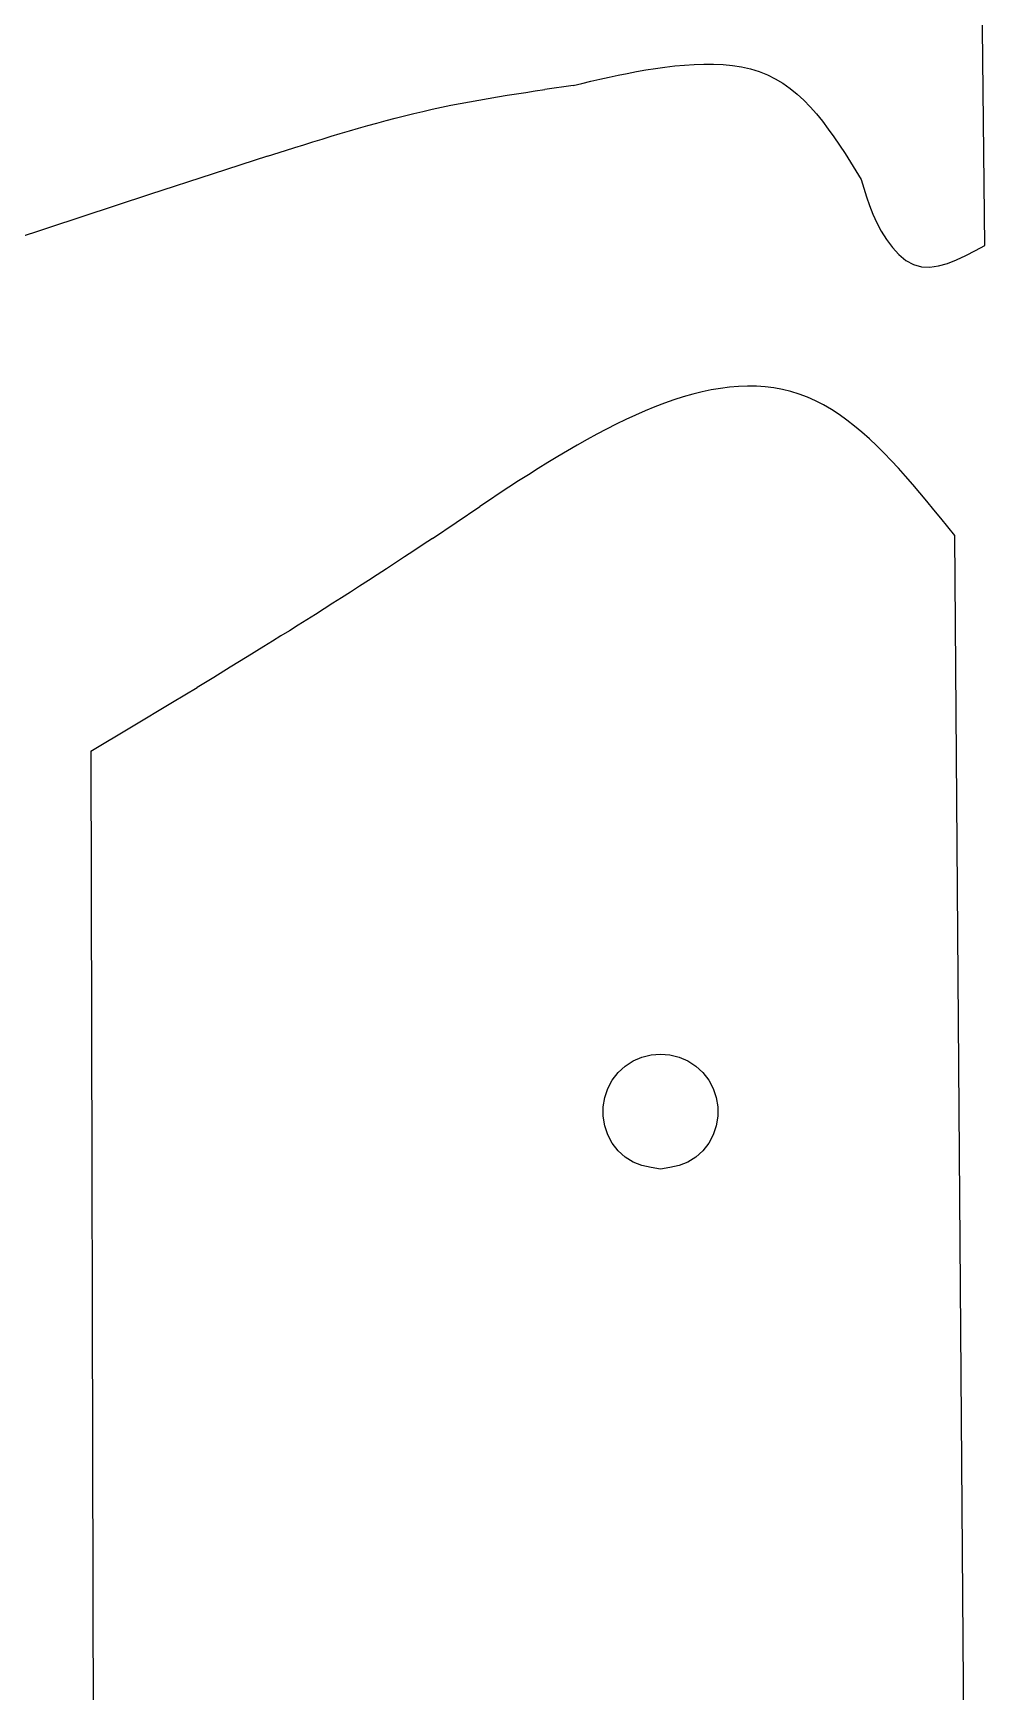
# Model space of a CAD drawing. Extents: x -314 to 250, y -186 to 186.
# Drawn here: x -4.1 to 33, y 65.4 to 130.2 of the extents above; entities that cross this region are included whole.
import ezdxf

# ---------------------------------------------------------------- set-up
doc = ezdxf.new("R2010")
doc.units = 0
doc.header["$MEASUREMENT"] = 0
doc.layers.get('0').update_dxf_attribs({"linetype": 'CONTINUOUS'})

msp = doc.modelspace()

# ---------------------------------------------------------------- linework, layer by layer
for p, q in [((33.046, 121.874), (32.547, 167.042)), ((21.314, 128.924), (21.695, 128.949)), ((21.695, 128.949), (22.074, 128.961)), ((22.074, 128.961), (22.451, 128.959)), ((22.451, 128.959), (22.823, 128.941)), ((17.664, 128.29), (18.016, 128.37)), ((18.016, 128.37), (18.369, 128.449)), ((18.369, 128.449), (18.725, 128.525)), ((18.725, 128.525), (19.083, 128.598)), ((19.083, 128.598), (19.445, 128.667)), ((19.445, 128.667), (19.811, 128.731)), ((19.811, 128.731), (20.18, 128.79)), ((20.18, 128.79), (20.555, 128.843)), ((20.555, 128.843), (20.933, 128.888)), ((20.933, 128.888), (21.314, 128.924)), ((22.823, 128.941), (23.188, 128.904)), ((23.188, 128.904), (23.546, 128.848)), ((23.546, 128.848), (23.894, 128.77)), ((23.894, 128.77), (24.23, 128.668)), ((24.23, 128.668), (24.554, 128.542)), ((24.554, 128.542), (24.863, 128.389)), ((24.863, 128.389), (25.159, 128.212)), ((13.652, 127.621), (14.019, 127.683)), ((14.019, 127.683), (14.386, 127.742)), ((14.386, 127.742), (14.753, 127.8)), ((14.753, 127.8), (15.121, 127.857)), ((15.121, 127.857), (15.489, 127.912)), ((15.489, 127.912), (15.858, 127.966)), ((16.963, 128.125), (15.858, 127.966)), ((16.963, 128.125), (17.313, 128.208)), ((17.313, 128.208), (17.664, 128.29)), ((25.159, 128.212), (25.442, 128.011)), ((25.442, 128.011), (25.714, 127.79)), ((25.714, 127.79), (25.975, 127.548)), ((10.38, 126.94), (10.741, 127.028)), ((10.741, 127.028), (11.102, 127.114)), ((11.102, 127.114), (11.465, 127.196)), ((11.465, 127.196), (11.827, 127.275)), ((11.827, 127.275), (12.191, 127.35)), ((12.191, 127.35), (12.555, 127.422)), ((12.555, 127.422), (12.92, 127.491)), ((12.92, 127.491), (13.286, 127.557)), ((13.286, 127.557), (13.652, 127.621)), ((25.975, 127.548), (26.226, 127.29)), ((26.226, 127.29), (26.469, 127.015)), ((26.469, 127.015), (26.704, 126.726)), ((8.228, 126.353), (8.586, 126.457)), ((8.586, 126.457), (8.943, 126.558)), ((8.943, 126.558), (9.302, 126.657)), ((9.302, 126.657), (9.661, 126.754)), ((9.661, 126.754), (10.02, 126.848)), ((10.02, 126.848), (10.38, 126.94)), ((26.704, 126.726), (26.932, 126.425)), ((26.932, 126.425), (27.155, 126.113)), ((6.092, 125.7), (6.447, 125.812)), ((6.447, 125.812), (6.803, 125.923)), ((6.803, 125.923), (7.159, 126.033)), ((7.159, 126.033), (7.515, 126.141)), ((7.515, 126.141), (7.871, 126.248)), ((7.871, 126.248), (8.228, 126.353)), ((27.155, 126.113), (27.373, 125.793)), ((27.373, 125.793), (27.587, 125.465)), ((5.028, 125.36), (2.903, 124.673)), ((5.028, 125.36), (5.737, 125.587)), ((5.737, 125.587), (6.092, 125.7)), ((27.587, 125.465), (27.797, 125.132)), ((27.797, 125.132), (28.006, 124.795)), ((2.903, 124.673), (0.428, 123.866)), ((28.006, 124.795), (28.215, 124.457)), ((28.215, 124.457), (28.316, 124.118)), ((0.428, 123.866), (-4.868, 122.125)), ((28.316, 124.118), (28.423, 123.779)), ((28.423, 123.779), (28.54, 123.44)), ((28.54, 123.44), (28.671, 123.102)), ((28.671, 123.102), (28.823, 122.766)), ((28.823, 122.766), (29, 122.432)), ((29, 122.432), (29.204, 122.103)), ((29.204, 122.103), (29.435, 121.793)), ((32.677, 121.674), (33.046, 121.874)), ((29.435, 121.793), (29.69, 121.518)), ((29.69, 121.518), (29.967, 121.292)), ((29.967, 121.292), (30.262, 121.131)), ((31.239, 121.078), (31.588, 121.176)), ((31.588, 121.176), (31.945, 121.315)), ((31.945, 121.315), (32.309, 121.484)), ((32.309, 121.484), (32.677, 121.674)), ((30.262, 121.131), (30.574, 121.045)), ((30.574, 121.045), (30.9, 121.031)), ((30.9, 121.031), (31.239, 121.078)), ((21.637, 116.064), (21.27, 115.959)), ((22.001, 116.155), (21.637, 116.064)), ((22.363, 116.231), (22.001, 116.155)), ((22.722, 116.293), (22.363, 116.231)), ((23.077, 116.339), (22.722, 116.293)), ((23.43, 116.369), (23.077, 116.339)), ((23.779, 116.382), (23.43, 116.369)), ((24.125, 116.377), (23.779, 116.382)), ((24.467, 116.355), (24.125, 116.377)), ((24.805, 116.314), (24.467, 116.355)), ((25.14, 116.253), (24.805, 116.314)), ((25.469, 116.173), (25.14, 116.253)), ((25.795, 116.072), (25.469, 116.173)), ((26.116, 115.951), (25.795, 116.072)), ((19.783, 115.416), (19.407, 115.252)), ((20.158, 115.569), (19.783, 115.416)), ((20.53, 115.711), (20.158, 115.569)), ((20.901, 115.841), (20.53, 115.711)), ((21.27, 115.959), (20.901, 115.841)), ((26.432, 115.808), (26.116, 115.951)), ((26.744, 115.646), (26.432, 115.808)), ((27.052, 115.465), (26.744, 115.646)), ((27.356, 115.267), (27.052, 115.465)), ((18.271, 114.702), (17.89, 114.501)), ((18.65, 114.894), (18.271, 114.702)), ((19.029, 115.078), (18.65, 114.894)), ((19.407, 115.252), (19.029, 115.078)), ((27.656, 115.052), (27.356, 115.267)), ((27.953, 114.821), (27.656, 115.052)), ((28.247, 114.576), (27.953, 114.821)), ((17.128, 114.078), (16.746, 113.857)), ((17.509, 114.293), (17.128, 114.078)), ((17.89, 114.501), (17.509, 114.293)), ((28.537, 114.317), (28.247, 114.576)), ((28.826, 114.046), (28.537, 114.317)), ((29.111, 113.764), (28.826, 114.046)), ((15.982, 113.397), (15.6, 113.16)), ((16.364, 113.629), (15.982, 113.397)), ((16.746, 113.857), (16.364, 113.629)), ((29.394, 113.471), (29.111, 113.764)), ((29.676, 113.169), (29.394, 113.471)), ((15.219, 112.92), (14.838, 112.676)), ((15.6, 113.16), (15.219, 112.92)), ((29.955, 112.858), (29.676, 113.169)), ((30.233, 112.54), (29.955, 112.858)), ((14.08, 112.18), (13.703, 111.93)), ((14.459, 112.429), (14.08, 112.18)), ((14.838, 112.676), (14.459, 112.429)), ((30.509, 112.216), (30.233, 112.54)), ((30.785, 111.887), (30.509, 112.216)), ((11.472, 110.434), (13.326, 111.679)), ((13.703, 111.93), (13.326, 111.679)), ((31.059, 111.554), (30.785, 111.887)), ((31.333, 111.218), (31.059, 111.554)), ((31.606, 110.879), (31.333, 111.218)), ((31.879, 110.54), (31.606, 110.879)), ((11.108, 110.191), (10.746, 109.95)), ((11.472, 110.434), (11.108, 110.191)), ((32.881, -22.79), (31.879, 110.54)), ((10.386, 109.712), (10.028, 109.477)), ((10.746, 109.95), (10.386, 109.712)), ((9.32, 109.014), (8.969, 108.786)), ((9.673, 109.244), (9.32, 109.014)), ((10.028, 109.477), (9.673, 109.244)), ((8.272, 108.336), (7.927, 108.115)), ((8.619, 108.56), (8.272, 108.336)), ((8.969, 108.786), (8.619, 108.56)), ((7.241, 107.678), (6.901, 107.463)), ((7.583, 107.895), (7.241, 107.678)), ((7.927, 108.115), (7.583, 107.895)), ((6.225, 107.037), (5.89, 106.827)), ((6.562, 107.249), (6.225, 107.037)), ((6.901, 107.463), (6.562, 107.249)), ((5.223, 106.412), (4.892, 106.207)), ((5.556, 106.619), (5.223, 106.412)), ((5.89, 106.827), (5.556, 106.619)), ((4.233, 105.8), (3.578, 105.399)), ((4.892, 106.207), (4.233, 105.8)), ((2.928, 105.003), (2.281, 104.61)), ((3.578, 105.399), (2.928, 105.003)), ((1.317, 104.028), (2.281, 104.61)), ((-0.28, 103.071), (1.317, 104.028)), ((-1.868, 102.123), (-0.28, 103.071)), ((-1.868, 102.123), (-1.703, 26.624)), ((19.307, 90.021), (19.648, 90.168)), ((19.648, 90.168), (20.009, 90.258)), ((20.009, 90.258), (20.38, 90.289)), ((20.38, 90.289), (20.75, 90.258)), ((20.75, 90.258), (21.111, 90.168)), ((21.111, 90.168), (21.452, 90.021)), ((18.494, 89.273), (18.722, 89.566)), ((18.722, 89.566), (18.996, 89.818)), ((18.996, 89.818), (19.307, 90.021)), ((21.452, 90.021), (21.764, 89.818)), ((21.764, 89.818), (22.037, 89.566)), ((22.037, 89.566), (22.265, 89.273)), ((18.199, 88.593), (18.318, 88.945)), ((18.318, 88.945), (18.494, 89.273)), ((22.265, 89.273), (22.441, 88.945)), ((22.441, 88.945), (22.56, 88.593)), ((18.138, 88.226), (18.199, 88.593)), ((18.138, 87.855), (18.138, 88.226)), ((22.56, 88.593), (22.621, 88.226)), ((22.621, 88.226), (22.621, 87.855)), ((18.199, 87.489), (18.138, 87.855)), ((18.318, 87.137), (18.199, 87.489)), ((22.56, 87.489), (22.441, 87.137)), ((22.621, 87.855), (22.56, 87.489)), ((18.494, 86.806), (18.318, 87.137)), ((22.441, 87.137), (22.265, 86.806)), ((18.722, 86.508), (18.494, 86.806)), ((18.996, 86.255), (18.722, 86.508)), ((19.307, 86.063), (18.996, 86.255)), ((21.764, 86.255), (21.452, 86.063)), ((22.037, 86.508), (21.764, 86.255)), ((22.265, 86.806), (22.037, 86.508)), ((19.648, 85.935), (19.307, 86.063)), ((20.009, 85.852), (19.648, 85.935)), ((20.379, 85.791), (20.009, 85.852)), ((20.75, 85.852), (20.379, 85.791)), ((21.111, 85.935), (20.75, 85.852)), ((21.452, 86.063), (21.111, 85.935))]:
    msp.add_line(p, q)

doc.saveas('drawing.dxf')
